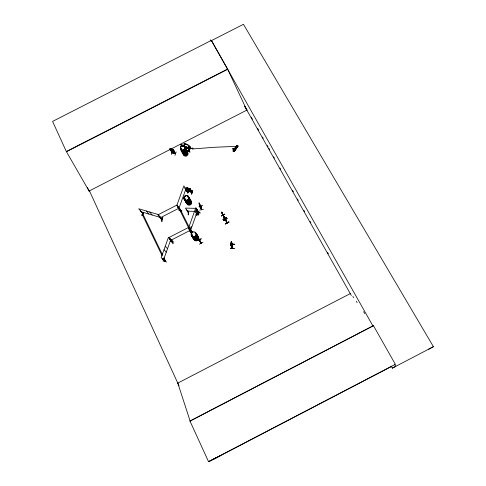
<?xml version="1.0" encoding="UTF-8"?>
<svg xmlns="http://www.w3.org/2000/svg" width="486" height="486" viewBox="0 0 486 486"><rect width="100%" height="100%" fill="white"/><g stroke="black" fill="none" stroke-linecap="round" stroke-linejoin="round"><path stroke-width="0.73" d="M224.046 216.878L225.583 219.708M223.031 215.207L223.329 215.48M223.244 215.219L223.53 215.462L223.226 215.28M225.237 219.137L224.775 218.093M222.309 213.542L224.878 218.457L223.372 215.158M234.349 248.34L230.34 248.164M201.089 243.182L197.936 237.66L198.829 239.209M234.331 248.546L230.352 248.401M199.746 206.392L201.532 209.788L200.742 206.021M199.126 203.063L199.886 206.465L199.114 203.002L200.955 206.398M189.182 147.24L188.374 146.626L189.254 147.301M191.8 148.637L192.225 147.932L191.812 148.649L188.44 147.167L191.806 148.686L188.568 147.045M192.547 148.965L192.972 148.26L192.547 148.965L214.478 147.276L236.433 146.353M191.253 232.071L190.931 232.351L189.054 229.471L189.376 229.301L189.054 229.471M180.312 210.049C179.686 210.007 180.324 209.8 180.039 210.347L176.831 205.396L183.884 185.901L186.934 191.271M231.208 242.125L232.417 244.628M172.615 241.451C172.202 241.706 173.259 241.56 172.457 241.749M161.881 219.423L161.474 219.49L162.026 219.289M231.215 245.691L231.208 242.459L231.196 245.703L232.423 248.273L232.703 244.458L231.251 241.761L232.527 244.409L232.259 248.249L232.527 244.373M230.619 244.094L234.598 244.221L230.619 244.106M231.36 246.554C231.895 246.645 230.789 245.57 231.433 241.828M231.251 246.104L231.02 243.182M231.293 241.821L231.524 245.242L231.385 244.337M231.16 246.147L231.336 244.1M182.371 145.29L187.906 147.44L188.495 149.008L185.057 147.246A2.436 2.236 -25.6 0 1 185.087 150.192A2.436 2.236 -25.6 0 1 182.05 150.915A2.436 2.236 -25.6 0 1 180.974 148.242M231.263 243.055L231.245 243.437M196.885 210.371L198.798 213.384L195.998 208.36L185.433 208.105L188.629 212.953M196.891 210.238L198.78 213.421L198.574 213.105M198.671 215.207L198.938 211.434M188.592 211.173L188.197 214.94L188.55 211.112M188.604 212.886L188.495 212.953M186.776 209.982L188.471 213.135M189.346 149.767C187.894 149.409 188.325 145.369 189.169 149.409M189.042 149.718L188.216 147.884M198.586 212.352L198.507 212.862L198.774 212.497M198.634 212.497L195.84 207.595L188.787 227.46C197.99 240.637 185.142 221.531 191.952 231.931M191.745 231.871L190.05 228.833M192.019 231.67L191.934 231.925M186.885 191.581C186.642 190.53 186.928 192.146 187.067 191.35M171.977 241.615L171.704 241.815M162.682 258.728L162.561 259.068L162.682 258.728L165.027 260.976L164.967 261.456L161.145 257.629L168.442 237.411L172.08 241.645L169.778 239.027L171.868 241.937M180.081 209.934L179.905 210.323L177.87 207.133L178.186 206.969L177.87 207.133M164.742 261.255L165.021 261.049M164.797 261.389L165.519 261.031L164.827 261.383L163.448 258.595M164.961 261.006C165.489 262.106 163.715 258.995 162.81 258.771M191.976 231.573L191.842 231.889M180.263 209.988L179.984 210.213M191.988 235.358L191.952 234.896L192.274 235.066M192.262 235.267L192.158 234.902M192.006 235.607A2.558 2.436 -33.2 0 0 194.114 238.14A2.558 2.436 -33.2 0 0 196.964 236.19A2.558 2.436 -33.2 0 0 195.354 233.316L195.645 233.359M184.334 198.859L185.002 198.616L184.589 199.187M184.589 199.224C183.921 198.361 185.099 199.625 184.893 198.653M188.185 196.976L188.21 197.273M181.308 149.087L181.381 148.661L181.278 149.026M181.545 148.874L180.999 149.153M182.371 151.832L182.353 151.924A2.442 2.248 -25.6 0 0 185.494 154.086A2.442 2.248 -25.6 0 0 186.581 150.368M184.522 147.294L184.607 146.93L184.82 147.222M184.528 147.258L184.832 147.021M180.835 148.88L181.235 148.528M180.932 148.771L181.187 149.105M188.659 147.756L188.434 148.017M163.01 260.927L166.728 262.003M178.283 209.897L181.94 210.912M192.42 232.168L189.935 231.391L192.413 232.199M171.515 149.506L171.558 150.198L172.73 150.508L171.503 149.548M190.864 232.247L191.302 232.193L188.228 227.594L168.964 237.508L172.396 241.785M172.433 241.724L172.803 241.676M143.06 213.706L138.704 208.755L158.308 214.557L161.984 219.417L161.607 219.526M161.935 219.563L159.633 216.507L159.372 216.786L159.633 216.507M231.397 245.764L231.409 242.872L231.178 244.586L230.99 243.614M201.459 209.423L199.71 206.301M201.623 209.636L200.918 206.021M231.172 243.115L231.293 241.767M188.55 148.862L184.996 147.355M200.548 213.002L196.933 211.762M190.062 229.21L190.178 228.876M196.927 209.843L196.909 209.478L198.701 212.838M198.519 212.825L198.792 212.546L197.043 209.515M198.762 212.534L198.464 212.789M173.836 242.15L170.124 241.001M169.906 239.069L169.657 239.367M186.818 191.593L187.019 191.168M186.976 191.599L186.897 191.265M188.823 191.721L185.257 190.561M171.862 241.493L171.923 242.034L172.08 241.645M197.164 213.014C199.521 214.04 196.083 216.616 195.882 214.338M175.391 153.564L172.275 152.616L175.343 153.588M176.151 151.911L174.954 155.38M178.198 207.328C177.524 205.967 181.187 211.799 179.814 210.019M186.934 191.666L185.057 187.96L187.086 191.356M185.184 187.997L184.941 188.289M196.453 208.707L195.293 211.987L195.809 212.868L196.97 209.606M190.658 230.261L197.595 210.675M171.594 148.959L172.409 149.895L171.23 149.585L171.2 148.856M171.072 149.366L170.173 149.645L171.74 150.478M172.251 149.676L171.042 149.348M172.402 150.939L171.315 154.42M175.349 153.57L173.168 149.688L175.173 153.643M171.88 152.665L172.038 152.634M174.085 151.146C172.888 152.428 166.255 148.127 173.235 151.492L174.11 151.201L173.49 149.773M173.49 149.901L170.726 148.692C168.581 148.546 172.797 151.425 172.257 152.896M173.763 150.532L171.716 150.526M173.751 150.587L172.901 150.824L173.8 150.551L172.269 149.639L173.417 150.848L171.066 150.235M175.148 153.631L173.168 149.688M170.726 148.692L171.965 148.971L173.089 150.235L170.738 149.621L170.768 148.673L169.857 148.989L170.543 150.259M161.947 219.405L161.504 219.216L161.947 219.186M161.716 219.156L161.905 219.411M162.846 217.594L161.358 221.16L162.628 217.491M186.952 188.598C188.538 190.269 193.367 190.245 187.79 188.44L186.861 188.623L187.833 188.422L189.188 189.036L187.985 188.696L188.009 188.082L190.135 189.856L187.742 189.169L187.815 188.465M190.561 189.631L189.036 188.768M190.81 190.148L188.671 190.026L187.159 189.151L186.715 187.954L188.854 191.484M191.739 192.061L192.11 192.42L189.874 189.005L190.269 189.109L187.535 187.918L186.648 188.118L188.744 191.375M191.52 194.133L192.735 190.512L191.691 194.181M159.341 216.398L159.718 216.367L159.341 216.398L161.644 219.356M178.86 208.5L185.798 189.273M187.049 188.052L186.673 188.082L187.572 187.9L187.468 188.69L189.254 189.461L189.874 189.376L188.793 188.234L190.299 189.157L189.983 188.89M187.159 189.151L189.923 190.342M188.252 188.641L188.252 189.175L189.88 190.038M188.653 188.756L189.455 189.522L188.118 189.534L188.568 189.315L187.736 188.775M163.46 259.986L170.629 240.06M188.963 189.479L187.669 193.039L189.115 189.522M189.103 189.473L187.815 193.027M188.841 191.411C186.758 189.959 198.501 194.613 188.428 191.284M143.024 212.382L141.924 215.371L143.224 212.418M142.082 215.413L143.163 212.382M143.084 213.737L142.708 213.469M143.097 213.816L140.29 210.608L143.2 213.688M140.618 210.699L140.247 210.736M231.482 244.713L231.105 244.027M186.679 150.52L190.044 151.954M189.947 152.124L186.709 150.484M223.311 215.45L222.983 214.903L223.931 216.738L223.572 215.887M191.527 235.048L192.116 234.835M235.601 147.926L235.959 147.744M235.613 148.102L236.056 148.163L235.88 147.708M192.225 235.248L191.77 235.485M195.366 233.286L195.682 233.323L195.25 233.365M171.874 241.657L171.716 241.907M184.735 198.513L184.504 198.981M184.443 147.064L184.759 147.234M182.359 146.134L181.339 145.539L182.748 146.171M187.657 147.616L188.246 148.631M188.374 146.626L189.303 147.209M188.106 147.55L188.696 147.683L188.501 148.048L188.106 147.55L188.671 147.714M188.131 147.884L188.398 147.556M188.513 148.728L185.743 147.787M188.003 151.055L189.777 147.793M189.917 147.853L188.143 151.11L189.905 147.811M188.586 151.304L190.299 147.981L188.604 151.31M188.744 151.383L190.5 148.115M181.351 145.581L181.096 145.041L182.371 145.047M196.32 213.542L196.636 214.818L197.304 214.605L197.474 213.949L196.289 213.439L197.292 213.658M237.053 145.539L233.408 151.225L233.043 151.012L236.846 145.417L237.982 146.043L234.27 151.717L233.906 151.504L237.775 145.928L233.9 151.498L237.775 145.915M234.082 151.553L237.976 146.007L234.246 151.705L233.061 151.025L236.907 145.393L233.14 150.897M233.383 151.213L237.138 145.575L233.408 151.225M233.468 151.195L233.42 150.867L233.748 151.055L233.389 150.915M232.976 148.455L232.982 148.904L232.928 148.455M233.723 150.696L233.547 151.134L233.857 150.812M225.583 219.739L225.297 219.338M208.555 461.7L395.355 364.324L373.461 325.675L189.983 421.076L208.555 461.7L220.759 455.534M181.017 148.771L181.339 148.698M179.887 210.128L180.178 210.013M180.209 210.165L176.947 205.068L157.895 214.867L161.698 219.708L161.96 219.526M160.708 218.02L162.403 221.306M171.522 240.078L173.071 243.595L171.582 240.12M175.446 153.71L171.953 152.798M161.984 219.259L161.65 219.338M161.862 219.301L161.607 219.587M142.799 213.573L143.17 213.646M391.187 366.177L392.305 368.163L395.78 366.316L394.675 364.366M428.391 349.349L433.415 346.694L243.45 24.3L211.434 40.636L372.956 326.003M181.266 211.592L179.456 208.379M172.84 241.657L170.616 238.96L170.294 239.13L172.487 241.846M170.355 239.246L170.616 238.96M191.223 232.047L190.943 232.229M191.284 232.162L190.84 232.114M179.601 208.312L181.053 211.629M189.983 421.076L373.461 325.675M212.917 459.556L391.825 366.292M392.305 368.163L433.415 346.694M177.378 383.32L350.704 293.392M142.198 214.393L142.951 214.138L142.198 214.393L162.215 255.946M160.216 217.825L178.976 208.172M180.415 209.703L179.735 210.049L190.931 232.363L191.612 232.01L180.476 209.794L179.796 210.146M221.786 212.516L221.798 212.145L223.135 215.492M221.883 212.674L222.673 214.247M222.448 213.633L223.159 215.085L221.646 212.157L224.24 217.224M171.139 240.157L190.111 230.388M190.913 232.259L191.612 232.01M223.621 216.003L224.24 217.424M223.706 216.221L223.262 215.45M223.748 216.501L223.123 215.183M223.991 216.653L224.362 217.291M224.137 217.09L224.842 218.384M223.068 219.411L226.555 217.515L223.08 219.429M223.062 219.393L226.67 217.752M223.153 219.569L226.664 217.74M227.029 218.439L223.596 220.431L227.023 218.433M227.084 218.536L223.596 220.431M225.698 220.012L225.692 219.611L225.455 219.921M197.68 237.277L199.752 240.187M225.334 223.76L228.9 222.011M198.002 237.946L199.309 240.418L198.239 238.401M228.888 221.993L225.443 223.979L228.851 221.914M225.437 223.967L228.967 222.151M198.428 238.778L198.956 239.817L198.853 239.507M198.549 239.136L199.448 240.692M201.222 238.857L197.687 240.679M197.638 240.57L201.174 238.748M199.418 240.376L199.661 241.086M201.113 243.237L199.552 240.588M199.424 240.649L199.217 240.351L200.979 242.976M199.448 244.179L202.948 242.277M247.204 109.933L89.066 191.053L87.462 187.566M208.682 461.633L216.859 457.448M244.598 106.185L246.833 110.128L227.606 69.067L211.367 40.387L52.585 121.415L66.339 151.517L89.047 191.01L89.418 190.822L179.048 385.86M66.339 151.517L227.606 69.067M66.509 151.699L227.661 69.304M232.636 244.81L231.251 241.809L231.05 245.047L232.49 247.927M184.577 198.604L184.923 198.774M231.172 243.595L231.506 244.282M170.191 149.603L171.06 149.305L170.817 149.773L172.317 152.726M233.754 150.788L233.645 150.812M199.345 203.549L200.074 207.188M199.169 204.248L199.685 205.712L199.296 204.642M199.296 205.007L199.813 206.744L199.916 206.319L201.617 209.423M202.735 205.475L198.92 206.368M203.47 209.272L199.655 210.152M189.631 189.844L190.591 189.686M184.595 146.972L184.467 146.59M196.617 213.524L196.976 213.506M201.119 242.872L199.248 240.4M189.273 149.816L188.155 147.458M187.341 211.173L194.777 211.361M231.597 242.629L231.634 245.643M230.583 244.251L234.586 244.434M231.044 244.422L231.251 245.46M232.423 247.83L231.02 245.278L232.205 248.097M188.623 191.241L186.715 187.954M191.867 235.54L191.563 235.315M187.699 188.732L189.406 189.218L188.987 189.437L189.886 190.026M226.932 222.758L224.234 217.218M169.924 148.971L170.203 149.05M173.065 149.791L173.447 149.895M172.032 152.671L175.446 153.412M200.937 206.107L201.66 209.721L199.983 206.659M188.489 191.302L192.073 192.407L190.269 189.109L190.603 189.643M143.115 213.804L142.732 213.633M192.985 232.539L189.935 231.379M141.298 211.787L159.912 217.309M181.381 145.344L183.137 145.964M161.334 221.112L162.676 217.546M233.122 148.503L233.371 148.722M172.02 152.817L169.966 148.85M183.465 145.915C175.847 143.212 185.452 145.922 185.366 146.863C186.472 148.497 183.167 144.457 183.872 146.189M182.311 145.156L187.948 147.604M188.185 147.708L188.556 147.872M188.137 148.868L188.459 149.014M192.085 192.256L190.318 188.981M197.474 213.949L196.502 213.427L197.48 214.296M233.529 150.326L234.513 150.897M234.246 151.018L233.505 150.648L232.879 149.147M186.903 188.635L188.428 189.504M199.612 239.829L201.198 243.036M237.709 145.915L238.067 146.116M236.852 145.423L237.204 145.63M164.007 249.707L166.267 252.173M165.264 246.226L167.5 248.747M224.635 218.36L221.798 212.145M227.035 222.539L224.623 217.989M146.329 211.009L148.813 214.016M149.694 212.005L152.13 215M234.027 149.542L234.216 151.061M159.39 216.276L161.662 219.186M197.304 214.605L196.478 213.53L196.994 214.8M352.842 296.448L353.699 297.669M356.268 301.338L357.125 302.559M363.54 311.726L364.828 313.555M195.342 233.329L195.317 233.304A2.521 2.4 -33.2 0 1 196.921 235.892A2.521 2.4 -33.2 0 1 194.497 238.037A2.521 2.4 -33.2 0 1 192.025 236.16M233.584 151.079L233.796 151.383L233.748 151.055M190.761 229.981L190.22 229.173L191.132 226.598L191.666 227.418M199.625 240.248L197.699 237.217L198.719 239.167M178.319 207L180.336 210.098M222.77 214.46L222.959 214.763M222.035 212.838L221.61 212.175L221.847 212.692M224.726 218.311L224.386 217.497L224.915 218.597M225.522 219.812L225.96 220.492M251.298 117.193L252.416 119.173M257.629 128.413L258.74 130.394M262.464 136.991L263.212 138.31M267.306 145.569L268.053 146.894M268.794 148.212L269.542 149.53M273.636 156.79L274.377 158.108M279.966 168.01L280.708 169.328M292.621 190.445L293.368 191.763M297.462 199.023L298.21 200.347M303.793 210.244L304.534 211.562M310.123 221.464L310.864 222.782M327.619 252.477L328.366 253.801M244.622 106.209L351.335 295.506M199.072 203.014L200.767 206.362M224.811 214.198L221.318 216.045L224.739 214.053M224.739 218.481L223.013 215.262M225.249 219.538L227.035 222.88M197.255 213.038L197.972 214.454M191.296 231.652L192 232.994M190.397 230.352L191.873 233.225M234.143 149.803L233.626 148.923M222.084 213.135L222.6 214.162M223.244 215.353L223.76 216.379M201.131 243.243L199.363 239.829M197.851 237.204L197.881 237.581L197.723 237.271M224.945 218.414L225.711 220.049M221.865 212.637L224.945 218.7M223.469 215.766L223.742 216.313M142.872 214.047L162.506 254.84M163.885 257.629L165.519 261.031M225.692 219.611L227.126 222.661M224.113 216.586L226.877 222.618M177.785 383.108L190.135 421.064M235.54 147.44L236.597 148.023M236.269 146.371L237.332 146.954M236.53 145.994L237.587 146.572M210.742 39.712L211.137 41.152M196.368 213.567L196.636 214.818M231.451 242.18L231.561 243.917M185.852 201.477L185.907 201.198A2.497 2.345 -29.4 0 0 187.699 203.634A2.497 2.345 -29.4 0 0 190.548 202.164A2.497 2.345 -29.4 0 0 189.698 199.266M182.359 152.015L182.499 152.051A2.406 2.211 -25.6 0 0 185.537 154.171A2.406 2.211 -25.6 0 0 186.612 150.508M185.166 147.398A2.448 2.248 -25.6 0 1 181.983 150.162A2.442 2.242 -25.6 0 1 181.223 146.322A2.442 2.242 -25.6 0 1 185.154 147.392A2.442 2.242 -25.6 0 1 181.983 150.156A2.448 2.248 -25.6 0 1 181.223 146.322A2.448 2.248 -25.6 0 1 185.166 147.398A2.466 2.266 -25.6 0 1 185.166 150.332A2.466 2.266 -25.6 0 1 182.092 151.061A2.466 2.266 -25.6 0 1 180.974 148.297M185.202 148.169A2.424 2.23 -25.6 0 1 186.023 150.921A2.424 2.23 -25.6 0 1 183.246 152.343A2.424 2.23 -25.6 0 1 181.466 150.083M186.059 149.372A2.412 2.217 -25.6 0 1 184.99 153.041A2.412 2.217 -25.6 0 1 181.886 150.915A2.406 2.211 -25.6 0 0 184.984 153.041A2.406 2.211 -25.6 0 0 186.059 149.378A2.418 2.223 -25.6 0 1 185.002 153.072A2.418 2.223 -25.6 0 1 181.886 150.939M185.148 147.458A2.436 2.236 -25.6 0 1 184.625 150.867A2.436 2.236 -25.6 0 1 181.156 150.156M180.962 149.603A2.436 2.236 -25.6 0 1 181.065 148.424M180.999 148.352A2.466 2.266 -25.6 0 0 182.092 151.061A2.466 2.266 -25.6 0 0 185.142 150.277A2.466 2.266 -25.6 0 0 185.117 147.319M185.16 148.023A2.46 2.26 -25.6 0 1 185.992 150.818A2.46 2.26 -25.6 0 1 183.179 152.258A2.46 2.26 -25.6 0 1 181.375 149.967M185.579 148.358A2.424 2.23 -25.6 0 1 184.498 152.045A2.424 2.23 -25.6 0 1 181.375 149.907M186.648 151.11A2.43 2.236 -25.6 0 1 187.468 153.874A2.43 2.236 -25.6 0 1 184.692 155.295A2.43 2.236 -25.6 0 1 182.906 153.029M187.523 152.397A2.394 2.205 -25.6 0 1 186.46 156.042A2.394 2.205 -25.6 0 1 183.38 153.922M186.527 150.332A2.406 2.217 -25.6 0 1 185.452 153.995A2.406 2.217 -25.6 0 1 182.353 151.869M187.086 151.425A2.43 2.236 -25.6 0 1 186.004 155.125A2.43 2.236 -25.6 0 1 182.876 152.975M185.676 149.166A2.412 2.217 -25.6 0 1 186.49 151.905A2.412 2.217 -25.6 0 1 183.732 153.321A2.412 2.217 -25.6 0 1 181.964 151.073M188.598 198.16A2.466 2.315 -29.4 0 1 190.141 200.876A2.466 2.315 -29.4 0 1 187.389 202.753A2.466 2.315 -29.4 0 1 185.366 200.36A2.46 2.308 -29.4 0 0 187.389 202.747A2.46 2.308 -29.4 0 0 190.135 200.876A2.46 2.308 -29.4 0 0 188.598 198.16M188.768 197.711A2.479 2.327 -29.4 0 1 188.72 201.635A2.479 2.327 -29.4 0 1 184.984 200.281M187.596 196.411A2.491 2.333 -29.4 0 1 189.151 199.157A2.491 2.333 -29.4 0 1 186.369 201.052A2.491 2.333 -29.4 0 1 184.328 198.634A2.527 2.369 -29.4 0 0 186.399 201.131A2.527 2.369 -29.4 0 0 189.218 199.217A2.527 2.369 -29.4 0 0 187.632 196.435M188.155 197.328A2.515 2.357 -29.4 0 1 189.728 200.104A2.515 2.357 -29.4 0 1 186.922 202.012A2.515 2.357 -29.4 0 1 184.862 199.57M188.112 197.31A2.479 2.327 -29.4 0 1 189.668 200.044A2.479 2.327 -29.4 0 1 186.897 201.927A2.479 2.327 -29.4 0 1 184.862 199.521M188.252 196.812A2.491 2.333 -29.4 0 1 189.097 199.703A2.491 2.333 -29.4 0 1 186.253 201.168A2.491 2.333 -29.4 0 1 184.419 198.78M189.607 199.843A2.485 2.333 -29.5 0 1 191.168 202.589A2.485 2.333 -29.5 0 1 188.392 204.478A2.485 2.333 -29.5 0 1 186.351 202.061M190.044 200.657A2.436 2.29 -29.5 0 1 191.569 203.348A2.436 2.29 -29.5 0 1 188.847 205.195A2.436 2.29 -29.5 0 1 186.849 202.826M189.625 199.199A2.46 2.308 -29.4 0 1 190.463 202.061A2.46 2.308 -29.4 0 1 187.651 203.506A2.46 2.308 -29.4 0 1 185.834 201.143A2.497 2.345 -29.4 0 0 187.669 203.585A2.497 2.345 -29.4 0 0 190.524 202.121A2.497 2.345 -29.4 0 0 189.674 199.217M189.564 199.825A2.448 2.302 -29.5 0 1 191.101 202.534A2.448 2.302 -29.5 0 1 188.368 204.393A2.448 2.302 -29.5 0 1 186.357 202.012M189.71 199.345A2.46 2.308 -29.4 0 1 189.662 203.245A2.46 2.308 -29.4 0 1 185.956 201.903M188.671 198.288A2.466 2.315 -29.4 0 1 190.263 200.803A2.466 2.315 -29.4 0 1 187.888 202.893A2.466 2.315 -29.4 0 1 185.482 201.095M196.332 234.246A2.509 2.387 -33.2 0 1 197.195 237.204A2.515 2.4 -33.2 0 1 194.333 238.705A2.515 2.4 -33.2 0 1 192.474 236.251A2.509 2.387 -33.2 0 0 194.327 238.681A2.509 2.387 -33.2 0 0 197.195 237.204A2.515 2.4 -33.2 0 0 196.344 234.252M195.372 232.77A2.533 2.412 -33.1 0 1 196.241 235.765A2.533 2.412 -33.1 0 1 193.349 237.253A2.533 2.412 -33.1 0 1 191.478 234.781M194.856 232.563A2.57 2.442 -33.1 0 1 196.478 235.443A2.57 2.442 -33.1 0 1 193.61 237.405A2.57 2.442 -33.1 0 1 191.496 234.86M195.421 232.788A2.57 2.442 -33.1 0 1 196.301 235.819A2.57 2.442 -33.1 0 1 193.367 237.332A2.57 2.442 -33.1 0 1 191.472 234.823M197.334 235.777A2.491 2.375 -33.3 0 1 198.191 238.723A2.491 2.375 -33.3 0 1 195.348 240.187A2.527 2.406 -33.3 0 1 193.44 237.709A2.527 2.406 -33.3 0 0 195.287 240.139A2.527 2.406 -33.3 0 0 198.173 238.65A2.527 2.406 -33.3 0 0 197.322 235.704M193.501 237.751A2.491 2.375 -33.3 0 0 195.348 240.187A2.527 2.406 -33.3 0 0 198.197 238.693A2.527 2.406 -33.3 0 0 197.298 235.667A2.485 2.369 -33.3 0 1 198.106 238.596A2.491 2.375 -33.3 0 1 195.263 240.066A2.491 2.375 -33.3 0 1 193.422 237.63A2.485 2.369 -33.3 0 0 195.263 240.06A2.485 2.369 -33.3 0 0 198.106 238.596A2.491 2.375 -33.3 0 0 197.255 235.655M195.803 234.052A2.515 2.4 -33.2 0 1 197.389 236.876A2.515 2.4 -33.2 0 1 194.582 238.796A2.515 2.4 -33.2 0 1 192.511 236.305M192.954 237.526A2.503 2.387 -33.2 0 0 196.453 239.106A2.503 2.387 -33.2 0 0 197.249 235.315A2.539 2.418 -33.2 0 1 196.496 239.179A2.539 2.418 -33.2 0 1 192.954 237.575A2.533 2.418 -33.2 0 0 196.806 239.045A2.533 2.418 -33.2 0 0 196.842 234.969M173.18 151.067L172.105 150.46L171.455 150.624L171.862 150.326L170.981 149.712L172.651 150.138L172.275 150.429L173.18 151.067M185.117 144.567L183.751 143.965L184.218 144.172A3.293 0.857 29 0 1 186.484 144.172A3.293 0.857 29 0 1 189.917 146.669L190.391 146.875L188.926 146.231L189.4 146.438A2.746 0.717 29 0 0 186.533 144.36A2.746 0.717 29 0 0 184.644 144.36L185.117 144.567M236.943 147.519L235.874 146.906L236.955 147.556M236.214 148.588L235.145 147.975L236.22 148.625M182.031 150.241A2.436 2.242 -25.6 0 0 185.196 147.489A2.436 2.242 -25.6 0 0 181.278 146.42A2.436 2.242 -25.6 0 0 182.031 150.241M182.001 150.192A2.448 2.248 -25.6 0 0 185.178 147.428A2.448 2.248 -25.6 0 0 181.242 146.359A2.448 2.248 -25.6 0 0 182.001 150.192M186.144 200.329A2.503 2.345 -29.4 0 0 188.562 196.794A2.503 2.345 -29.4 0 0 184.303 196.702A2.503 2.345 -29.4 0 0 186.144 200.329A2.491 2.333 -29.4 0 0 188.55 196.8A2.491 2.333 -29.4 0 0 184.315 196.709A2.491 2.333 -29.4 0 0 186.144 200.311M186.193 200.39A2.491 2.339 -29.4 0 0 188.598 196.873A2.491 2.339 -29.4 0 0 184.352 196.781A2.491 2.339 -29.4 0 0 186.193 200.39A2.491 2.333 -29.4 0 0 188.592 196.879A2.491 2.333 -29.4 0 0 184.358 196.787A2.491 2.333 -29.4 0 0 186.193 200.384M193.355 236.676A2.539 2.418 -33.1 0 0 195.803 233.055A2.539 2.418 -33.1 0 0 191.472 232.934A2.539 2.418 -33.1 0 0 193.355 236.676M197.389 240.503A2.479 2.363 -33.3 0 0 198.179 236.749A2.485 2.369 -33.3 0 1 197.407 240.527A2.485 2.369 -33.3 0 1 193.932 238.954A2.479 2.363 -33.3 0 0 197.389 240.503"/></g></svg>
